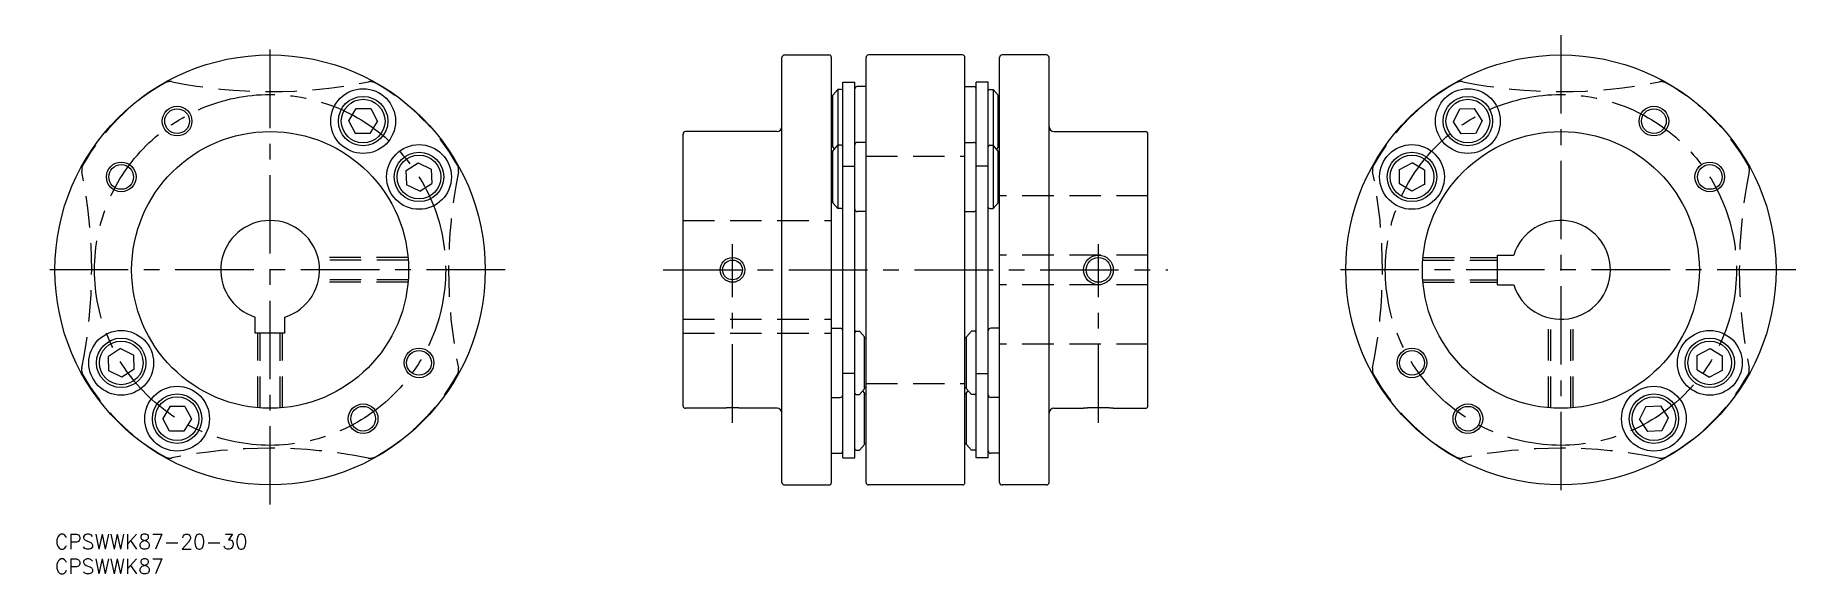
# Model space of a CAD drawing. Extents: x -4 to 352, y -8 to 101.
import ezdxf

# ---------------------------------------------------------------- set-up
doc = ezdxf.new("R2010")
doc.units = 0
doc.header["$LTSCALE"] = 0.5
doc.linetypes.add('CENTER', pattern=[50.8, 31.75, -6.35, 6.35, -6.35])
doc.linetypes.add('DASHED', pattern=[19.05, 12.7, -6.35])
for name, color, linetype in [('MSM_CENTER', 1, 'CENTER'), ('MSM_CONTINUOUS', 7, 'CONTINUOUS'), ('MSM_DASHED', 4, 'DASHED'), ('MSM_NARROW', 5, 'CONTINUOUS'), ('MSM_PART_NUMBER', 7, 'CONTINUOUS')]:
    doc.layers.add(name, color=color, linetype=linetype)
doc.styles.get("Standard").update_dxf_attribs({"font": 'txt.shx', "height": 3, "bigfont": 'bigfont.shx'})

# ---------------------------------------------------------------- blocks, each defined once
blk = doc.blocks.new('*U2')
at = {"layer": 'MSM_PART_NUMBER'}
blk.add_text('CPSWWK87-20-30', height=3, dxfattribs=at).set_placement((0, -3))
blk = doc.blocks.new('*U3')
at = {"layer": 'MSM_PART_NUMBER'}
blk.add_text('CPSWWK87', height=3, dxfattribs=at).set_placement((0, -8))

msp = doc.modelspace()

# ---------------------------------------------------------------- linework, layer by layer
at = {"layer": 'MSM_CENTER'}
for p, q in [((43.5, 6), (43.5, 101)), ((304.5, 101), (304.5, 6)), ((137, 22.57), (137, 58.73)), ((211, 22.57), (211, 58.73)), ((91, 53.5), (-4, 53.5)), ((123, 53.5), (225, 53.5)), ((352, 53.5), (257, 53.5))]:
    msp.add_line(p, q, dxfattribs=at)
for centre in [(43.5, 53.5), (304.5, 53.5)]:
    msp.add_circle(centre, 35.5, dxfattribs=at)
at = {"layer": 'MSM_CONTINUOUS'}
for p, q in [((147, 10.5), (147, 96.5)), ((147.5, 97), (156.5, 97)), ((157, 10.5), (157, 96.5)), ((164, 10.5), (164, 96.5)), ((183.5, 97), (164.5, 97)), ((184, 10.5), (184, 96.5)), ((191, 10.5), (191, 96.5)), ((200.5, 97), (191.5, 97)), ((201, 10.5), (201, 96.5)), ((157.3, 88.86), (158.3, 90.01)), ((158.3, 90.01), (158.3, 65.91)), ((159, 90.01), (158.3, 90.01)), ((159.3, 15.5), (159.3, 91.5)), ((159.3, 91.5), (161.7, 91.5)), ((161.7, 15.5), (161.7, 91.5)), ((164, 90.61), (162.2, 90.61)), ((184, 90.61), (185.8, 90.61)), ((186.3, 15.5), (186.3, 91.5)), ((188.7, 91.5), (186.3, 91.5)), ((188.7, 15.5), (188.7, 91.5)), ((189, 90.01), (189.7, 90.01)), ((189.7, 90.01), (189.7, 65.91)), ((190.7, 88.86), (189.7, 90.01)), ((59.43, 83.66), (60.92, 86.13)), ((60.92, 86.13), (63.84, 86.13)), ((63.84, 86.13), (65.2, 83.55)), ((157.3, 88.61), (157, 88.61)), ((157.3, 78.36), (157.3, 88.86)), ((190.7, 78.36), (190.7, 88.86)), ((190.7, 88.61), (191, 88.61)), ((282.8, 83.46), (284.09, 86.08)), ((284.09, 86.08), (287, 86.17)), ((288.57, 83.75), (287, 86.17)), ((60.76, 81.13), (59.43, 83.66)), ((63.71, 81.08), (65.2, 83.55)), ((284.37, 81.04), (282.8, 83.46)), ((288.57, 83.75), (287.27, 81.08)), ((63.71, 81.08), (60.73, 81.08)), ((127, 26), (127, 81)), ((146, 81.5), (127.5, 81.5)), ((157, 78.61), (157.3, 78.61)), ((157.3, 77.56), (158.3, 78.71)), ((157.3, 78.36), (157.65, 77.96)), ((159, 78.71), (158.3, 78.71)), ((164, 79.31), (162.2, 79.31)), ((184, 79.31), (185.8, 79.31)), ((189, 78.71), (189.7, 78.71)), ((190.7, 77.56), (189.7, 78.71)), ((190.7, 78.36), (190.35, 77.96)), ((191, 78.61), (190.7, 78.61)), ((202, 81.5), (220.5, 81.5)), ((221, 26), (221, 81)), ((287.24, 81.13), (284.37, 81.04)), ((71.04, 73.63), (73.46, 75.2)), ((73.46, 75.2), (76.08, 73.91)), ((157.3, 77.31), (157, 77.31)), ((157.3, 67.06), (157.3, 77.56)), ((190.7, 67.06), (190.7, 77.56)), ((190.7, 77.31), (191, 77.31)), ((271.87, 73.84), (274.45, 75.2)), ((276.92, 73.71), (274.45, 75.2)), ((71.13, 70.76), (71.04, 73.63)), ((76.08, 73.91), (76.17, 71)), ((159.3, 74.47), (161.7, 74.47)), ((188.7, 74.47), (186.3, 74.47)), ((271.87, 70.92), (271.87, 73.84)), ((276.92, 73.71), (276.92, 70.73)), ((73.75, 69.43), (71.08, 70.73)), ((73.75, 69.43), (76.17, 71)), ((274.34, 69.43), (271.87, 70.92)), ((276.87, 70.76), (274.34, 69.43)), ((157, 67.31), (157.3, 67.31)), ((157.3, 67.06), (158.3, 65.91)), ((159, 65.91), (158.3, 65.91)), ((164, 65.31), (162.2, 65.31)), ((184, 65.31), (185.8, 65.31)), ((189, 65.91), (189.7, 65.91)), ((190.7, 67.06), (189.7, 65.91)), ((191, 67.31), (190.7, 67.31)), ((291.7, 50.5), (291.7, 56.5)), ((291.7, 56.5), (294.96, 56.5)), ((291.7, 50.5), (294.96, 50.5)), ((40.5, 40.7), (40.5, 43.96)), ((46.5, 40.7), (46.5, 43.96)), ((46.5, 40.7), (40.5, 40.7)), ((157, 41.69), (158.8, 41.69)), ((162, 41.09), (162.7, 41.09)), ((163.7, 39.94), (162.7, 41.09)), ((163.7, 29.44), (163.7, 39.94)), ((163.7, 39.69), (164, 39.69)), ((184.3, 39.69), (184, 39.69)), ((184.3, 39.94), (185.3, 41.09)), ((184.3, 29.44), (184.3, 39.94)), ((186, 41.09), (185.3, 41.09)), ((191, 41.69), (189.2, 41.69)), ((13.25, 37.57), (10.83, 36)), ((10.92, 33.09), (10.83, 36)), ((13.25, 37.57), (15.92, 36.27)), ((15.87, 36.24), (15.96, 33.37)), ((332.08, 33.29), (332.08, 36.27)), ((332.13, 36.24), (334.66, 37.57)), ((334.66, 37.57), (337.13, 36.08)), ((337.13, 36.08), (337.13, 33.16)), ((13.54, 31.8), (10.92, 33.09)), ((15.96, 33.37), (13.54, 31.8)), ((161.7, 32.53), (159.3, 32.53)), ((186.3, 32.53), (188.7, 32.53)), ((332.08, 33.29), (334.55, 31.8)), ((337.13, 33.16), (334.55, 31.8)), ((163.7, 29.44), (162.7, 28.29)), ((163.7, 28.64), (163.35, 29.04)), ((164, 29.69), (163.7, 29.69)), ((163.7, 18.14), (163.7, 28.64)), ((184, 29.69), (184.3, 29.69)), ((184.3, 29.44), (185.3, 28.29)), ((184.3, 28.64), (184.65, 29.04)), ((184.3, 18.14), (184.3, 28.64)), ((23.29, 25.92), (21.8, 23.45)), ((23.29, 25.92), (26.27, 25.92)), ((26.24, 25.87), (27.57, 23.34)), ((134.5, 25.5), (127.5, 25.5)), ((146, 25.5), (139.5, 25.5)), ((157, 27.69), (158.8, 27.69)), ((162, 28.29), (162.7, 28.29)), ((163.7, 28.39), (164, 28.39)), ((184.3, 28.39), (184, 28.39)), ((186, 28.29), (185.3, 28.29)), ((191, 27.69), (189.2, 27.69)), ((202, 25.5), (208, 25.5)), ((214, 25.5), (220.5, 25.5)), ((320.43, 23.25), (321.73, 25.92)), ((321.76, 25.87), (324.63, 25.96)), ((324.63, 25.96), (326.2, 23.54)), ((23.16, 20.87), (21.8, 23.45)), ((27.57, 23.34), (26.08, 20.87)), ((320.43, 23.25), (322, 20.83)), ((326.2, 23.54), (324.91, 20.92)), ((26.08, 20.87), (23.16, 20.87)), ((163.7, 18.14), (162.7, 16.99)), ((164, 18.39), (163.7, 18.39)), ((184, 18.39), (184.3, 18.39)), ((184.3, 18.14), (185.3, 16.99)), ((324.91, 20.92), (322, 20.83)), ((157, 16.39), (158.8, 16.39)), ((159.3, 15.5), (161.7, 15.5)), ((162, 16.99), (162.7, 16.99)), ((186, 16.99), (185.3, 16.99)), ((188.7, 15.5), (186.3, 15.5)), ((191, 16.39), (189.2, 16.39)), ((147.5, 10), (156.5, 10)), ((183.5, 10), (164.5, 10)), ((200.5, 10), (191.5, 10))]:
    msp.add_line(p, q, dxfattribs=at)
for centre, radius in [((43.5, 53.5), 43.5), ((304.5, 53.5), 43.5), ((62.31, 83.61), 6.55), ((285.69, 83.61), 6.55), ((24.69, 83.61), 3), ((24.69, 83.61), 2.5), ((62.31, 83.61), 5), ((62.31, 83.61), 4.42), ((285.69, 83.61), 5), ((285.69, 83.61), 4.42), ((323.31, 83.61), 3), ((323.31, 83.61), 2.5), ((43.5, 53.5), 28), ((73.61, 72.31), 6.55), ((274.39, 72.31), 6.55), ((304.5, 53.5), 28), ((13.39, 72.31), 3), ((13.39, 72.31), 2.5), ((73.61, 72.31), 5), ((73.61, 72.31), 4.42), ((274.39, 72.31), 5), ((274.39, 72.31), 4.42), ((334.61, 72.31), 3), ((334.61, 72.31), 2.5), ((137, 53.5), 2), ((211, 53.5), 2.5), ((13.39, 34.69), 6.55), ((13.39, 34.69), 5), ((334.61, 34.69), 6.55), ((334.61, 34.69), 5), ((13.39, 34.69), 4.42), ((73.61, 34.69), 3), ((73.61, 34.69), 2.5), ((274.39, 34.69), 3), ((274.39, 34.69), 2.5), ((334.61, 34.69), 4.42), ((24.69, 23.39), 6.55), ((323.31, 23.39), 6.55), ((24.69, 23.39), 5), ((24.69, 23.39), 4.42), ((62.31, 23.39), 3), ((62.31, 23.39), 2.5), ((285.69, 23.39), 3), ((285.69, 23.39), 2.5), ((323.31, 23.39), 5), ((323.31, 23.39), 4.42)]:
    msp.add_circle(centre, radius, dxfattribs=at)
for centre, radius, start, end in [((147.5, 96.5), 0.5, 90, 180), ((156.5, 96.5), 0.5, 0, 90), ((164.5, 96.5), 0.5, 90, 180), ((183.5, 96.5), 0.5, 0, 90), ((191.5, 96.5), 0.5, 90, 180), ((200.5, 96.5), 0.5, 360, 90), ((159, 89.71), 0.3, 0, 90), ((162.2, 90.11), 0.5, 90, 180), ((185.8, 90.11), 0.5, 0, 90), ((189, 89.71), 0.3, 90, 180), ((146, 82.5), 1, 270, 0), ((202, 82.5), 1, 180, 270), ((127.5, 81), 0.5, 90, 180), ((159, 78.41), 0.3, 0, 90), ((162.2, 78.81), 0.5, 90, 180), ((185.8, 78.81), 0.5, 0, 90), ((189, 78.41), 0.3, 90, 180), ((220.5, 81), 0.5, 360, 90), ((159, 66.21), 0.3, 270, 0), ((162.2, 65.81), 0.5, 180, 270), ((185.8, 65.81), 0.5, 270, 0), ((189, 66.21), 0.3, 180, 270), ((43.5, 53.5), 10, 287.4576, 252.5424), ((304.5, 53.5), 10, 197.4576, 162.5424), ((158.8, 41.19), 0.5, 0, 90), ((162, 40.79), 0.3, 90, 180), ((186, 40.79), 0.3, 0, 90), ((189.2, 41.19), 0.5, 90, 180), ((162, 28.59), 0.3, 180, 270), ((186, 28.59), 0.3, 270, 0), ((127.5, 26), 0.5, 180, 270), ((137, -18.16), 43.73, 86.7227, 93.2773), ((146, 24.5), 1, 360, 90), ((158.8, 28.19), 0.5, 270, 0), ((189.2, 28.19), 0.5, 180, 270), ((202, 24.5), 1, 90, 180), ((211, -37.38), 62.96, 87.2687, 92.7313), ((220.5, 26), 0.5, 270, 360), ((158.8, 16.89), 0.5, 270, 0), ((162, 17.29), 0.3, 180, 270), ((186, 17.29), 0.3, 270, 0), ((189.2, 16.89), 0.5, 180, 270), ((147.5, 10.5), 0.5, 180, 270), ((156.5, 10.5), 0.5, 270, 0), ((164.5, 10.5), 0.5, 180, 270), ((183.5, 10.5), 0.5, 270, 0), ((191.5, 10.5), 0.5, 180, 270), ((200.5, 10.5), 0.5, 270, 360)]:
    msp.add_arc(centre, radius, start, end, dxfattribs=at)
at = {"layer": 'MSM_DASHED'}
for p, q in [((164, 76.5), (184, 76.5)), ((221, 68.5), (191, 68.5)), ((127, 63.5), (157, 63.5)), ((71.39, 56), (53.18, 56)), ((71.43, 55.5), (53.3, 55.5)), ((221, 56.5), (191, 56.5)), ((276.57, 55.5), (291.7, 55.5)), ((276.61, 56), (291.7, 56)), ((71.39, 51), (53.18, 51)), ((71.43, 51.5), (53.3, 51.5)), ((221, 50.5), (191, 50.5)), ((276.57, 51.5), (291.7, 51.5)), ((276.61, 51), (291.7, 51)), ((127, 43.5), (157, 43.5)), ((302, 25.61), (302, 43.82)), ((302.5, 25.57), (302.5, 43.7)), ((306.5, 25.57), (306.5, 43.7)), ((307, 25.61), (307, 43.82)), ((41, 25.61), (41, 40.7)), ((41.5, 25.57), (41.5, 40.7)), ((45.5, 25.57), (45.5, 40.7)), ((46, 25.61), (46, 40.7)), ((127, 40.7), (157, 40.7)), ((221, 38.5), (191, 38.5)), ((164, 30.5), (184, 30.5))]:
    msp.add_line(p, q, dxfattribs=at)
for centre, radius, start, end in [((43.5, 53.5), 43.4, 119.2603, 150.6787), ((23.26, 89.62), 2, 78.5159, 119.2603), ((43.57, 189.58), 100, 258.5159, 281.4231), ((63.77, 89.6), 2, 60.6787, 101.4231), ((43.5, 53.5), 43.4, 29.2603, 60.6787), ((304.5, 53.5), 43.4, 119.2603, 150.6787), ((284.26, 89.62), 2, 78.5159, 119.2603), ((304.57, 189.58), 100, 258.5159, 281.4231), ((324.77, 89.6), 2, 60.6787, 101.4231), ((304.5, 53.5), 43.4, 29.2603, 60.6787), ((7.4, 73.77), 2, 150.6787, 191.4231), ((-92.58, 53.57), 100, 348.5159, 11.4231), ((179.58, 53.43), 100, 168.5159, 191.4231), ((79.62, 73.74), 2, 348.5159, 29.2603), ((268.4, 73.77), 2, 150.6787, 191.4231), ((168.42, 53.57), 100, 348.5159, 11.4231), ((440.58, 53.43), 100, 168.5159, 191.4231), ((340.62, 73.74), 2, 348.5159, 29.2603), ((7.38, 33.26), 2, 168.5159, 209.2603), ((43.5, 53.5), 43.4, 209.2603, 240.6787), ((43.5, 53.5), 43.4, 299.2603, 330.6787), ((79.6, 33.23), 2, 330.6787, 11.4231), ((268.38, 33.26), 2, 168.5159, 209.2603), ((304.5, 53.5), 43.4, 209.2603, 240.6787), ((304.5, 53.5), 43.4, 299.2603, 330.6787), ((340.6, 33.23), 2, 330.6787, 11.4231), ((23.23, 17.4), 2, 240.6787, 281.4231), ((43.43, -82.58), 100, 78.5159, 101.4231), ((63.74, 17.38), 2, 258.5159, 299.2603), ((284.23, 17.4), 2, 240.6787, 281.4231), ((304.43, -82.58), 100, 78.5159, 101.4231), ((324.74, 17.38), 2, 258.5159, 299.2603)]:
    msp.add_arc(centre, radius, start, end, dxfattribs=at)
at = {"layer": 'MSM_NARROW'}
for centre, radius in [((137, 53.5), 2.5), ((211, 53.5), 3)]:
    msp.add_circle(centre, radius, dxfattribs=at)
for centre, radius, start, end in [((137, -2.39), 28, 84.8775, 95.1225), ((211, -14.68), 40.3, 85.7304, 94.2696)]:
    msp.add_arc(centre, radius, start, end, dxfattribs=at)

# ---------------------------------------------------------------- block references
at = {"layer": 'MSM_CONTINUOUS'}
for name in ['*U2', '*U3']:
    msp.add_blockref(name, (0, 0), dxfattribs=at)

doc.saveas('drawing.dxf')
